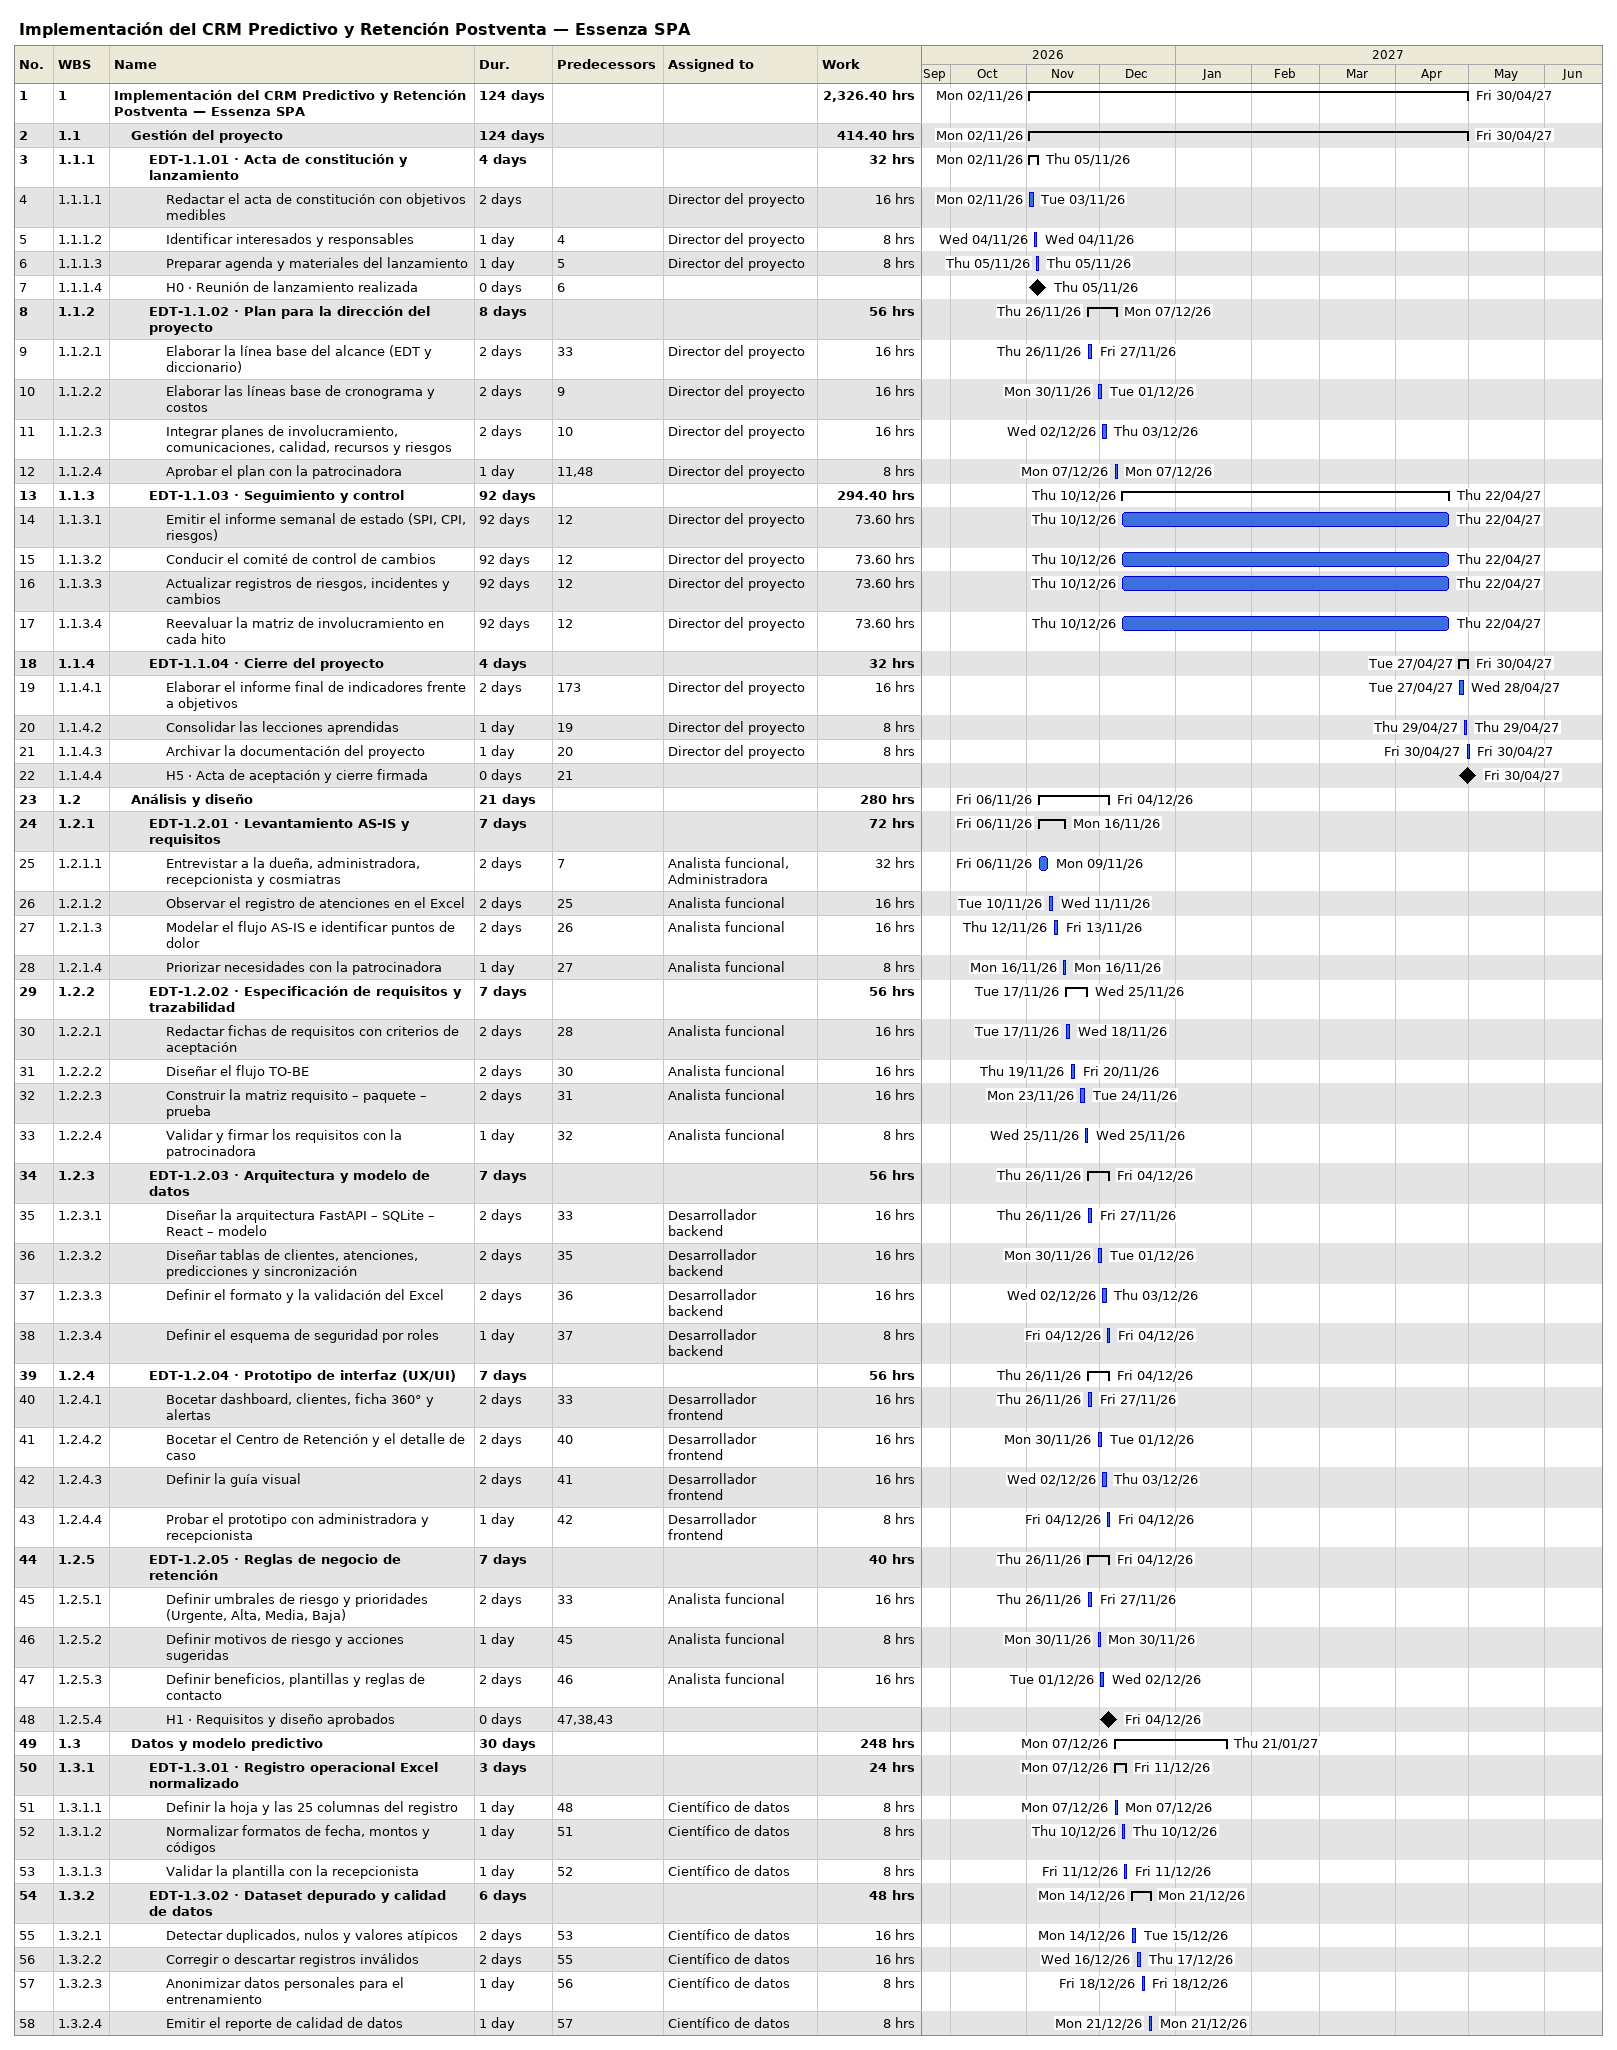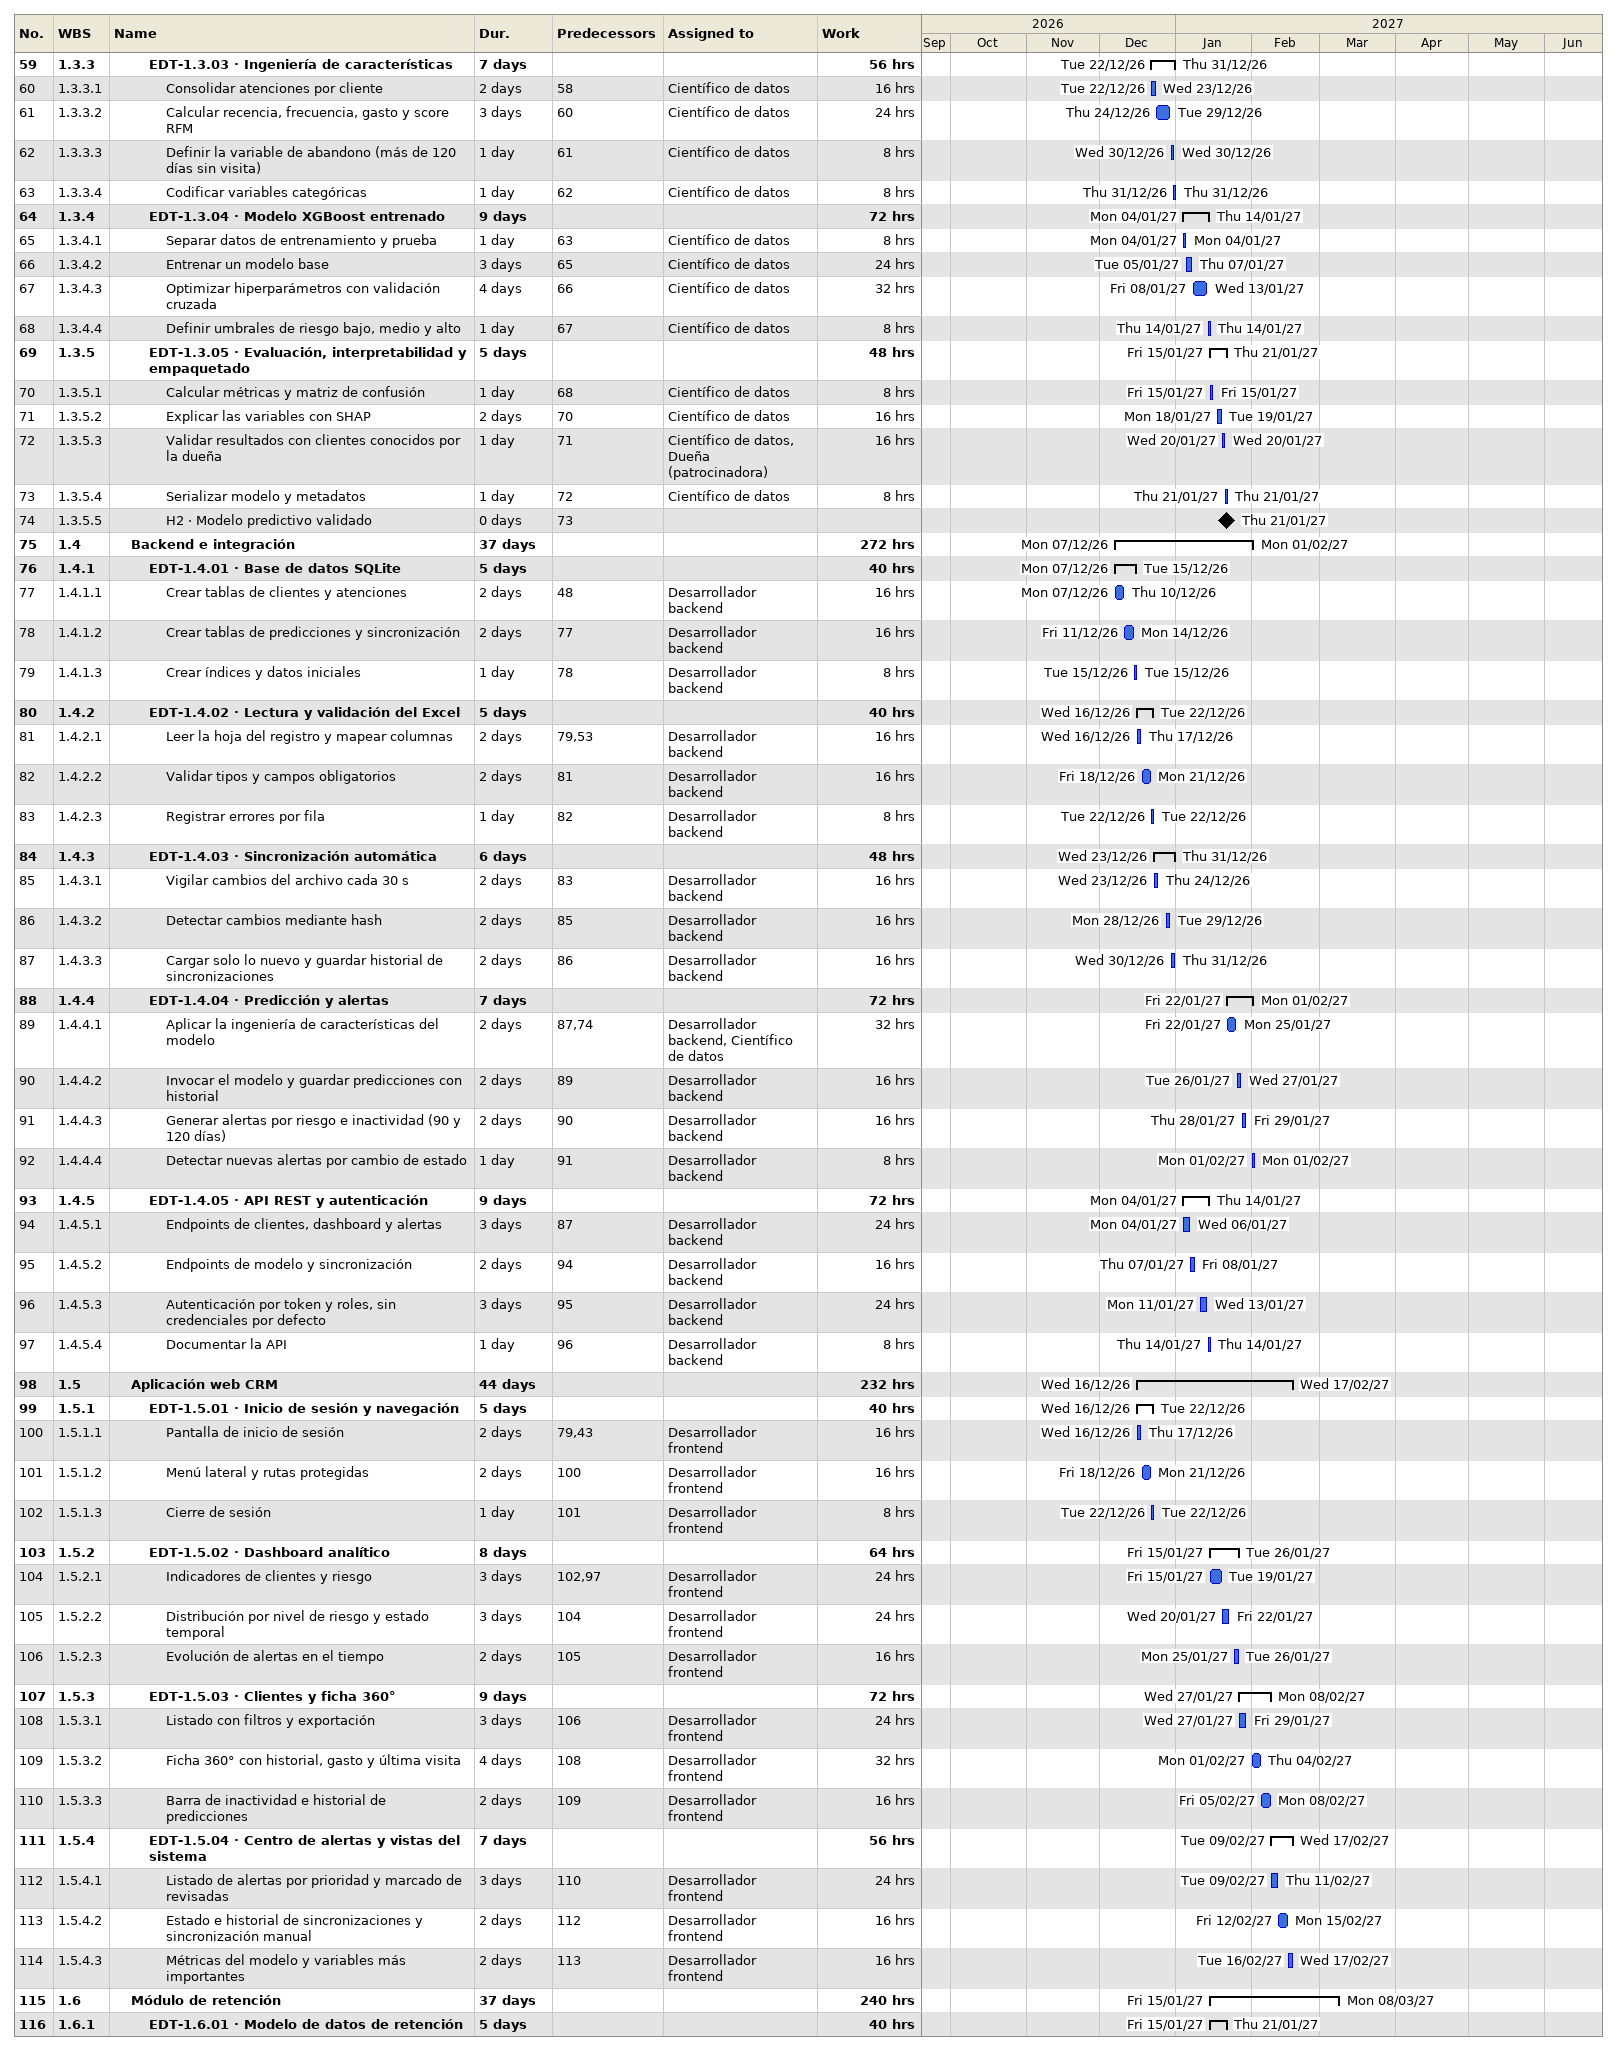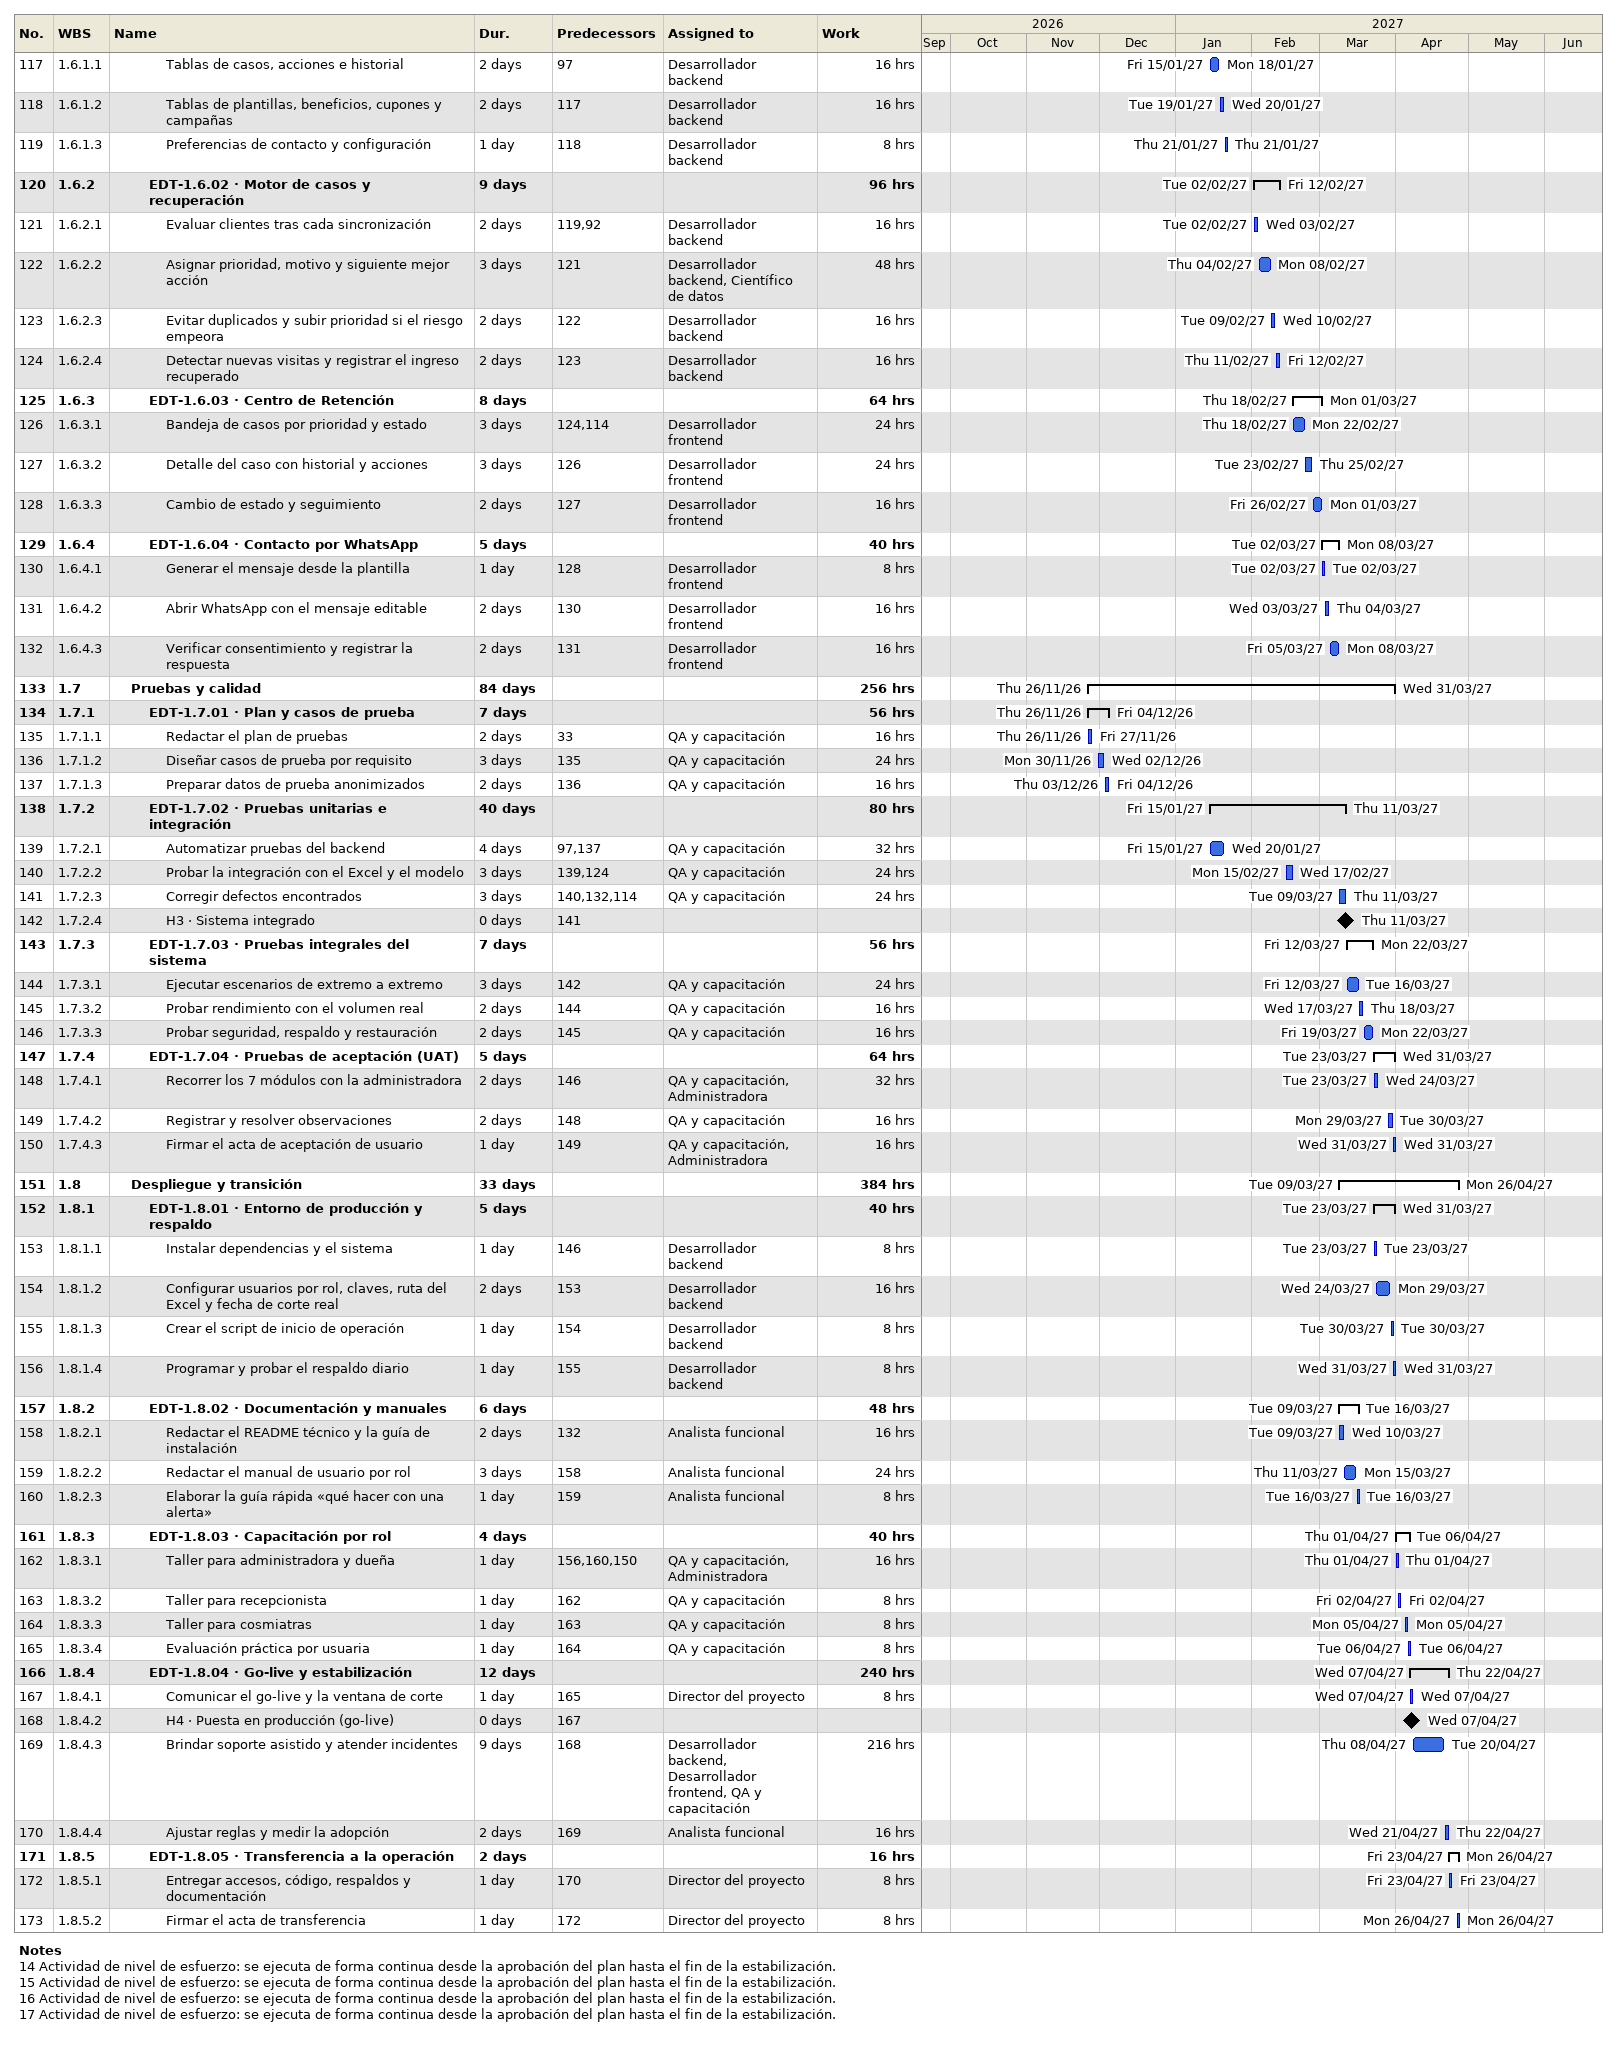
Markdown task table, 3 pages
Implementación del CRM Predictivo y Retención Postventa — Essenza SPA

| ID | WBS | Task | Duration | Start | Finish | Predecessors | Resources | Work (h) |
|---|---|---|---|---|---|---|---|---|
| 1 | 1 | **Implementación del CRM Predictivo y Retención Postventa — Essenza SPA** | 124d | 2026-11-02 | 2027-04-30 |  |  | 2326.40 |
| 2 | 1.1 | **Gestión del proyecto** | 124d | 2026-11-02 | 2027-04-30 |  |  | 414.40 |
| 3 | 1.1.1 | **EDT-1.1.01 · Acta de constitución y lanzamiento** | 4d | 2026-11-02 | 2026-11-05 |  |  | 32 |
| 4 | 1.1.1.1 | Redactar el acta de constitución con objetivos medibles | 2d | 2026-11-02 | 2026-11-03 |  | Director del proyecto | 16 |
| 5 | 1.1.1.2 | Identificar interesados y responsables | 1d | 2026-11-04 | 2026-11-04 | 4 | Director del proyecto | 8 |
| 6 | 1.1.1.3 | Preparar agenda y materiales del lanzamiento | 1d | 2026-11-05 | 2026-11-05 | 5 | Director del proyecto | 8 |
| 7 | 1.1.1.4 | H0 · Reunión de lanzamiento realizada | 0d | 2026-11-05 | 2026-11-05 | 6 |  |  |
| 8 | 1.1.2 | **EDT-1.1.02 · Plan para la dirección del proyecto** | 8d | 2026-11-26 | 2026-12-07 |  |  | 56 |
| 9 | 1.1.2.1 | Elaborar la línea base del alcance (EDT y diccionario) | 2d | 2026-11-26 | 2026-11-27 | 33 | Director del proyecto | 16 |
| 10 | 1.1.2.2 | Elaborar las líneas base de cronograma y costos | 2d | 2026-11-30 | 2026-12-01 | 9 | Director del proyecto | 16 |
| 11 | 1.1.2.3 | Integrar planes de involucramiento, comunicaciones, calidad, recursos y riesgos | 2d | 2026-12-02 | 2026-12-03 | 10 | Director del proyecto | 16 |
| 12 | 1.1.2.4 | Aprobar el plan con la patrocinadora | 1d | 2026-12-07 | 2026-12-07 | 11, 48 | Director del proyecto | 8 |
| 13 | 1.1.3 | **EDT-1.1.03 · Seguimiento y control** | 92d | 2026-12-10 | 2027-04-22 |  |  | 294.40 |
| 14 | 1.1.3.1 | Emitir el informe semanal de estado (SPI, CPI, riesgos) | 92d | 2026-12-10 | 2027-04-22 | 12 | Director del proyecto | 73.60 |
| 15 | 1.1.3.2 | Conducir el comité de control de cambios | 92d | 2026-12-10 | 2027-04-22 | 12 | Director del proyecto | 73.60 |
| 16 | 1.1.3.3 | Actualizar registros de riesgos, incidentes y cambios | 92d | 2026-12-10 | 2027-04-22 | 12 | Director del proyecto | 73.60 |
| 17 | 1.1.3.4 | Reevaluar la matriz de involucramiento en cada hito | 92d | 2026-12-10 | 2027-04-22 | 12 | Director del proyecto | 73.60 |
| 18 | 1.1.4 | **EDT-1.1.04 · Cierre del proyecto** | 4d | 2027-04-27 | 2027-04-30 |  |  | 32 |
| 19 | 1.1.4.1 | Elaborar el informe final de indicadores frente a objetivos | 2d | 2027-04-27 | 2027-04-28 | 173 | Director del proyecto | 16 |
| 20 | 1.1.4.2 | Consolidar las lecciones aprendidas | 1d | 2027-04-29 | 2027-04-29 | 19 | Director del proyecto | 8 |
| 21 | 1.1.4.3 | Archivar la documentación del proyecto | 1d | 2027-04-30 | 2027-04-30 | 20 | Director del proyecto | 8 |
| 22 | 1.1.4.4 | H5 · Acta de aceptación y cierre firmada | 0d | 2027-04-30 | 2027-04-30 | 21 |  |  |
| 23 | 1.2 | **Análisis y diseño** | 21d | 2026-11-06 | 2026-12-04 |  |  | 280 |
| 24 | 1.2.1 | **EDT-1.2.01 · Levantamiento AS-IS y requisitos** | 7d | 2026-11-06 | 2026-11-16 |  |  | 72 |
| 25 | 1.2.1.1 | Entrevistar a la dueña, administradora, recepcionista y cosmiatras | 2d | 2026-11-06 | 2026-11-09 | 7 | Analista funcional, Administradora | 32 |
| 26 | 1.2.1.2 | Observar el registro de atenciones en el Excel | 2d | 2026-11-10 | 2026-11-11 | 25 | Analista funcional | 16 |
| 27 | 1.2.1.3 | Modelar el flujo AS-IS e identificar puntos de dolor | 2d | 2026-11-12 | 2026-11-13 | 26 | Analista funcional | 16 |
| 28 | 1.2.1.4 | Priorizar necesidades con la patrocinadora | 1d | 2026-11-16 | 2026-11-16 | 27 | Analista funcional | 8 |
| 29 | 1.2.2 | **EDT-1.2.02 · Especificación de requisitos y trazabilidad** | 7d | 2026-11-17 | 2026-11-25 |  |  | 56 |
| 30 | 1.2.2.1 | Redactar fichas de requisitos con criterios de aceptación | 2d | 2026-11-17 | 2026-11-18 | 28 | Analista funcional | 16 |
| 31 | 1.2.2.2 | Diseñar el flujo TO-BE | 2d | 2026-11-19 | 2026-11-20 | 30 | Analista funcional | 16 |
| 32 | 1.2.2.3 | Construir la matriz requisito – paquete – prueba | 2d | 2026-11-23 | 2026-11-24 | 31 | Analista funcional | 16 |
| 33 | 1.2.2.4 | Validar y firmar los requisitos con la patrocinadora | 1d | 2026-11-25 | 2026-11-25 | 32 | Analista funcional | 8 |
| 34 | 1.2.3 | **EDT-1.2.03 · Arquitectura y modelo de datos** | 7d | 2026-11-26 | 2026-12-04 |  |  | 56 |
| 35 | 1.2.3.1 | Diseñar la arquitectura FastAPI – SQLite – React – modelo | 2d | 2026-11-26 | 2026-11-27 | 33 | Desarrollador backend | 16 |
| 36 | 1.2.3.2 | Diseñar tablas de clientes, atenciones, predicciones y sincronización | 2d | 2026-11-30 | 2026-12-01 | 35 | Desarrollador backend | 16 |
| 37 | 1.2.3.3 | Definir el formato y la validación del Excel | 2d | 2026-12-02 | 2026-12-03 | 36 | Desarrollador backend | 16 |
| 38 | 1.2.3.4 | Definir el esquema de seguridad por roles | 1d | 2026-12-04 | 2026-12-04 | 37 | Desarrollador backend | 8 |
| 39 | 1.2.4 | **EDT-1.2.04 · Prototipo de interfaz (UX/UI)** | 7d | 2026-11-26 | 2026-12-04 |  |  | 56 |
| 40 | 1.2.4.1 | Bocetar dashboard, clientes, ficha 360° y alertas | 2d | 2026-11-26 | 2026-11-27 | 33 | Desarrollador frontend | 16 |
| 41 | 1.2.4.2 | Bocetar el Centro de Retención y el detalle de caso | 2d | 2026-11-30 | 2026-12-01 | 40 | Desarrollador frontend | 16 |
| 42 | 1.2.4.3 | Definir la guía visual | 2d | 2026-12-02 | 2026-12-03 | 41 | Desarrollador frontend | 16 |
| 43 | 1.2.4.4 | Probar el prototipo con administradora y recepcionista | 1d | 2026-12-04 | 2026-12-04 | 42 | Desarrollador frontend | 8 |
| 44 | 1.2.5 | **EDT-1.2.05 · Reglas de negocio de retención** | 7d | 2026-11-26 | 2026-12-04 |  |  | 40 |
| 45 | 1.2.5.1 | Definir umbrales de riesgo y prioridades (Urgente, Alta, Media, Baja) | 2d | 2026-11-26 | 2026-11-27 | 33 | Analista funcional | 16 |
| 46 | 1.2.5.2 | Definir motivos de riesgo y acciones sugeridas | 1d | 2026-11-30 | 2026-11-30 | 45 | Analista funcional | 8 |
| 47 | 1.2.5.3 | Definir beneficios, plantillas y reglas de contacto | 2d | 2026-12-01 | 2026-12-02 | 46 | Analista funcional | 16 |
| 48 | 1.2.5.4 | H1 · Requisitos y diseño aprobados | 0d | 2026-12-04 | 2026-12-04 | 47, 38, 43 |  |  |
| 49 | 1.3 | **Datos y modelo predictivo** | 30d | 2026-12-07 | 2027-01-21 |  |  | 248 |
| 50 | 1.3.1 | **EDT-1.3.01 · Registro operacional Excel normalizado** | 3d | 2026-12-07 | 2026-12-11 |  |  | 24 |
| 51 | 1.3.1.1 | Definir la hoja y las 25 columnas del registro | 1d | 2026-12-07 | 2026-12-07 | 48 | Científico de datos | 8 |
| 52 | 1.3.1.2 | Normalizar formatos de fecha, montos y códigos | 1d | 2026-12-10 | 2026-12-10 | 51 | Científico de datos | 8 |
| 53 | 1.3.1.3 | Validar la plantilla con la recepcionista | 1d | 2026-12-11 | 2026-12-11 | 52 | Científico de datos | 8 |
| 54 | 1.3.2 | **EDT-1.3.02 · Dataset depurado y calidad de datos** | 6d | 2026-12-14 | 2026-12-21 |  |  | 48 |
| 55 | 1.3.2.1 | Detectar duplicados, nulos y valores atípicos | 2d | 2026-12-14 | 2026-12-15 | 53 | Científico de datos | 16 |
| 56 | 1.3.2.2 | Corregir o descartar registros inválidos | 2d | 2026-12-16 | 2026-12-17 | 55 | Científico de datos | 16 |
| 57 | 1.3.2.3 | Anonimizar datos personales para el entrenamiento | 1d | 2026-12-18 | 2026-12-18 | 56 | Científico de datos | 8 |
| 58 | 1.3.2.4 | Emitir el reporte de calidad de datos | 1d | 2026-12-21 | 2026-12-21 | 57 | Científico de datos | 8 |
| 59 | 1.3.3 | **EDT-1.3.03 · Ingeniería de características** | 7d | 2026-12-22 | 2026-12-31 |  |  | 56 |
| 60 | 1.3.3.1 | Consolidar atenciones por cliente | 2d | 2026-12-22 | 2026-12-23 | 58 | Científico de datos | 16 |
| 61 | 1.3.3.2 | Calcular recencia, frecuencia, gasto y score RFM | 3d | 2026-12-24 | 2026-12-29 | 60 | Científico de datos | 24 |
| 62 | 1.3.3.3 | Definir la variable de abandono (más de 120 días sin visita) | 1d | 2026-12-30 | 2026-12-30 | 61 | Científico de datos | 8 |
| 63 | 1.3.3.4 | Codificar variables categóricas | 1d | 2026-12-31 | 2026-12-31 | 62 | Científico de datos | 8 |
| 64 | 1.3.4 | **EDT-1.3.04 · Modelo XGBoost entrenado** | 9d | 2027-01-04 | 2027-01-14 |  |  | 72 |
| 65 | 1.3.4.1 | Separar datos de entrenamiento y prueba | 1d | 2027-01-04 | 2027-01-04 | 63 | Científico de datos | 8 |
| 66 | 1.3.4.2 | Entrenar un modelo base | 3d | 2027-01-05 | 2027-01-07 | 65 | Científico de datos | 24 |
| 67 | 1.3.4.3 | Optimizar hiperparámetros con validación cruzada | 4d | 2027-01-08 | 2027-01-13 | 66 | Científico de datos | 32 |
| 68 | 1.3.4.4 | Definir umbrales de riesgo bajo, medio y alto | 1d | 2027-01-14 | 2027-01-14 | 67 | Científico de datos | 8 |
| 69 | 1.3.5 | **EDT-1.3.05 · Evaluación, interpretabilidad y empaquetado** | 5d | 2027-01-15 | 2027-01-21 |  |  | 48 |
| 70 | 1.3.5.1 | Calcular métricas y matriz de confusión | 1d | 2027-01-15 | 2027-01-15 | 68 | Científico de datos | 8 |
| 71 | 1.3.5.2 | Explicar las variables con SHAP | 2d | 2027-01-18 | 2027-01-19 | 70 | Científico de datos | 16 |
| 72 | 1.3.5.3 | Validar resultados con clientes conocidos por la dueña | 1d | 2027-01-20 | 2027-01-20 | 71 | Científico de datos, Dueña (patrocinadora) | 16 |
| 73 | 1.3.5.4 | Serializar modelo y metadatos | 1d | 2027-01-21 | 2027-01-21 | 72 | Científico de datos | 8 |
| 74 | 1.3.5.5 | H2 · Modelo predictivo validado | 0d | 2027-01-21 | 2027-01-21 | 73 |  |  |
| 75 | 1.4 | **Backend e integración** | 37d | 2026-12-07 | 2027-02-01 |  |  | 272 |
| 76 | 1.4.1 | **EDT-1.4.01 · Base de datos SQLite** | 5d | 2026-12-07 | 2026-12-15 |  |  | 40 |
| 77 | 1.4.1.1 | Crear tablas de clientes y atenciones | 2d | 2026-12-07 | 2026-12-10 | 48 | Desarrollador backend | 16 |
| 78 | 1.4.1.2 | Crear tablas de predicciones y sincronización | 2d | 2026-12-11 | 2026-12-14 | 77 | Desarrollador backend | 16 |
| 79 | 1.4.1.3 | Crear índices y datos iniciales | 1d | 2026-12-15 | 2026-12-15 | 78 | Desarrollador backend | 8 |
| 80 | 1.4.2 | **EDT-1.4.02 · Lectura y validación del Excel** | 5d | 2026-12-16 | 2026-12-22 |  |  | 40 |
| 81 | 1.4.2.1 | Leer la hoja del registro y mapear columnas | 2d | 2026-12-16 | 2026-12-17 | 79, 53 | Desarrollador backend | 16 |
| 82 | 1.4.2.2 | Validar tipos y campos obligatorios | 2d | 2026-12-18 | 2026-12-21 | 81 | Desarrollador backend | 16 |
| 83 | 1.4.2.3 | Registrar errores por fila | 1d | 2026-12-22 | 2026-12-22 | 82 | Desarrollador backend | 8 |
| 84 | 1.4.3 | **EDT-1.4.03 · Sincronización automática** | 6d | 2026-12-23 | 2026-12-31 |  |  | 48 |
| 85 | 1.4.3.1 | Vigilar cambios del archivo cada 30 s | 2d | 2026-12-23 | 2026-12-24 | 83 | Desarrollador backend | 16 |
| 86 | 1.4.3.2 | Detectar cambios mediante hash | 2d | 2026-12-28 | 2026-12-29 | 85 | Desarrollador backend | 16 |
| 87 | 1.4.3.3 | Cargar solo lo nuevo y guardar historial de sincronizaciones | 2d | 2026-12-30 | 2026-12-31 | 86 | Desarrollador backend | 16 |
| 88 | 1.4.4 | **EDT-1.4.04 · Predicción y alertas** | 7d | 2027-01-22 | 2027-02-01 |  |  | 72 |
| 89 | 1.4.4.1 | Aplicar la ingeniería de características del modelo | 2d | 2027-01-22 | 2027-01-25 | 87, 74 | Desarrollador backend, Científico de datos | 32 |
| 90 | 1.4.4.2 | Invocar el modelo y guardar predicciones con historial | 2d | 2027-01-26 | 2027-01-27 | 89 | Desarrollador backend | 16 |
| 91 | 1.4.4.3 | Generar alertas por riesgo e inactividad (90 y 120 días) | 2d | 2027-01-28 | 2027-01-29 | 90 | Desarrollador backend | 16 |
| 92 | 1.4.4.4 | Detectar nuevas alertas por cambio de estado | 1d | 2027-02-01 | 2027-02-01 | 91 | Desarrollador backend | 8 |
| 93 | 1.4.5 | **EDT-1.4.05 · API REST y autenticación** | 9d | 2027-01-04 | 2027-01-14 |  |  | 72 |
| 94 | 1.4.5.1 | Endpoints de clientes, dashboard y alertas | 3d | 2027-01-04 | 2027-01-06 | 87 | Desarrollador backend | 24 |
| 95 | 1.4.5.2 | Endpoints de modelo y sincronización | 2d | 2027-01-07 | 2027-01-08 | 94 | Desarrollador backend | 16 |
| 96 | 1.4.5.3 | Autenticación por token y roles, sin credenciales por defecto | 3d | 2027-01-11 | 2027-01-13 | 95 | Desarrollador backend | 24 |
| 97 | 1.4.5.4 | Documentar la API | 1d | 2027-01-14 | 2027-01-14 | 96 | Desarrollador backend | 8 |
| 98 | 1.5 | **Aplicación web CRM** | 44d | 2026-12-16 | 2027-02-17 |  |  | 232 |
| 99 | 1.5.1 | **EDT-1.5.01 · Inicio de sesión y navegación** | 5d | 2026-12-16 | 2026-12-22 |  |  | 40 |
| 100 | 1.5.1.1 | Pantalla de inicio de sesión | 2d | 2026-12-16 | 2026-12-17 | 79, 43 | Desarrollador frontend | 16 |
| 101 | 1.5.1.2 | Menú lateral y rutas protegidas | 2d | 2026-12-18 | 2026-12-21 | 100 | Desarrollador frontend | 16 |
| 102 | 1.5.1.3 | Cierre de sesión | 1d | 2026-12-22 | 2026-12-22 | 101 | Desarrollador frontend | 8 |
| 103 | 1.5.2 | **EDT-1.5.02 · Dashboard analítico** | 8d | 2027-01-15 | 2027-01-26 |  |  | 64 |
| 104 | 1.5.2.1 | Indicadores de clientes y riesgo | 3d | 2027-01-15 | 2027-01-19 | 102, 97 | Desarrollador frontend | 24 |
| 105 | 1.5.2.2 | Distribución por nivel de riesgo y estado temporal | 3d | 2027-01-20 | 2027-01-22 | 104 | Desarrollador frontend | 24 |
| 106 | 1.5.2.3 | Evolución de alertas en el tiempo | 2d | 2027-01-25 | 2027-01-26 | 105 | Desarrollador frontend | 16 |
| 107 | 1.5.3 | **EDT-1.5.03 · Clientes y ficha 360°** | 9d | 2027-01-27 | 2027-02-08 |  |  | 72 |
| 108 | 1.5.3.1 | Listado con filtros y exportación | 3d | 2027-01-27 | 2027-01-29 | 106 | Desarrollador frontend | 24 |
| 109 | 1.5.3.2 | Ficha 360° con historial, gasto y última visita | 4d | 2027-02-01 | 2027-02-04 | 108 | Desarrollador frontend | 32 |
| 110 | 1.5.3.3 | Barra de inactividad e historial de predicciones | 2d | 2027-02-05 | 2027-02-08 | 109 | Desarrollador frontend | 16 |
| 111 | 1.5.4 | **EDT-1.5.04 · Centro de alertas y vistas del sistema** | 7d | 2027-02-09 | 2027-02-17 |  |  | 56 |
| 112 | 1.5.4.1 | Listado de alertas por prioridad y marcado de revisadas | 3d | 2027-02-09 | 2027-02-11 | 110 | Desarrollador frontend | 24 |
| 113 | 1.5.4.2 | Estado e historial de sincronizaciones y sincronización manual | 2d | 2027-02-12 | 2027-02-15 | 112 | Desarrollador frontend | 16 |
| 114 | 1.5.4.3 | Métricas del modelo y variables más importantes | 2d | 2027-02-16 | 2027-02-17 | 113 | Desarrollador frontend | 16 |
| 115 | 1.6 | **Módulo de retención** | 37d | 2027-01-15 | 2027-03-08 |  |  | 240 |
| 116 | 1.6.1 | **EDT-1.6.01 · Modelo de datos de retención** | 5d | 2027-01-15 | 2027-01-21 |  |  | 40 |
| 117 | 1.6.1.1 | Tablas de casos, acciones e historial | 2d | 2027-01-15 | 2027-01-18 | 97 | Desarrollador backend | 16 |
| 118 | 1.6.1.2 | Tablas de plantillas, beneficios, cupones y campañas | 2d | 2027-01-19 | 2027-01-20 | 117 | Desarrollador backend | 16 |
| 119 | 1.6.1.3 | Preferencias de contacto y configuración | 1d | 2027-01-21 | 2027-01-21 | 118 | Desarrollador backend | 8 |
| 120 | 1.6.2 | **EDT-1.6.02 · Motor de casos y recuperación** | 9d | 2027-02-02 | 2027-02-12 |  |  | 96 |
| 121 | 1.6.2.1 | Evaluar clientes tras cada sincronización | 2d | 2027-02-02 | 2027-02-03 | 119, 92 | Desarrollador backend | 16 |
| 122 | 1.6.2.2 | Asignar prioridad, motivo y siguiente mejor acción | 3d | 2027-02-04 | 2027-02-08 | 121 | Desarrollador backend, Científico de datos | 48 |
| 123 | 1.6.2.3 | Evitar duplicados y subir prioridad si el riesgo empeora | 2d | 2027-02-09 | 2027-02-10 | 122 | Desarrollador backend | 16 |
| 124 | 1.6.2.4 | Detectar nuevas visitas y registrar el ingreso recuperado | 2d | 2027-02-11 | 2027-02-12 | 123 | Desarrollador backend | 16 |
| 125 | 1.6.3 | **EDT-1.6.03 · Centro de Retención** | 8d | 2027-02-18 | 2027-03-01 |  |  | 64 |
| 126 | 1.6.3.1 | Bandeja de casos por prioridad y estado | 3d | 2027-02-18 | 2027-02-22 | 124, 114 | Desarrollador frontend | 24 |
| 127 | 1.6.3.2 | Detalle del caso con historial y acciones | 3d | 2027-02-23 | 2027-02-25 | 126 | Desarrollador frontend | 24 |
| 128 | 1.6.3.3 | Cambio de estado y seguimiento | 2d | 2027-02-26 | 2027-03-01 | 127 | Desarrollador frontend | 16 |
| 129 | 1.6.4 | **EDT-1.6.04 · Contacto por WhatsApp** | 5d | 2027-03-02 | 2027-03-08 |  |  | 40 |
| 130 | 1.6.4.1 | Generar el mensaje desde la plantilla | 1d | 2027-03-02 | 2027-03-02 | 128 | Desarrollador frontend | 8 |
| 131 | 1.6.4.2 | Abrir WhatsApp con el mensaje editable | 2d | 2027-03-03 | 2027-03-04 | 130 | Desarrollador frontend | 16 |
| 132 | 1.6.4.3 | Verificar consentimiento y registrar la respuesta | 2d | 2027-03-05 | 2027-03-08 | 131 | Desarrollador frontend | 16 |
| 133 | 1.7 | **Pruebas y calidad** | 84d | 2026-11-26 | 2027-03-31 |  |  | 256 |
| 134 | 1.7.1 | **EDT-1.7.01 · Plan y casos de prueba** | 7d | 2026-11-26 | 2026-12-04 |  |  | 56 |
| 135 | 1.7.1.1 | Redactar el plan de pruebas | 2d | 2026-11-26 | 2026-11-27 | 33 | QA y capacitación | 16 |
| 136 | 1.7.1.2 | Diseñar casos de prueba por requisito | 3d | 2026-11-30 | 2026-12-02 | 135 | QA y capacitación | 24 |
| 137 | 1.7.1.3 | Preparar datos de prueba anonimizados | 2d | 2026-12-03 | 2026-12-04 | 136 | QA y capacitación | 16 |
| 138 | 1.7.2 | **EDT-1.7.02 · Pruebas unitarias e integración** | 40d | 2027-01-15 | 2027-03-11 |  |  | 80 |
| 139 | 1.7.2.1 | Automatizar pruebas del backend | 4d | 2027-01-15 | 2027-01-20 | 97, 137 | QA y capacitación | 32 |
| 140 | 1.7.2.2 | Probar la integración con el Excel y el modelo | 3d | 2027-02-15 | 2027-02-17 | 139, 124 | QA y capacitación | 24 |
| 141 | 1.7.2.3 | Corregir defectos encontrados | 3d | 2027-03-09 | 2027-03-11 | 140, 132, 114 | QA y capacitación | 24 |
| 142 | 1.7.2.4 | H3 · Sistema integrado | 0d | 2027-03-11 | 2027-03-11 | 141 |  |  |
| 143 | 1.7.3 | **EDT-1.7.03 · Pruebas integrales del sistema** | 7d | 2027-03-12 | 2027-03-22 |  |  | 56 |
| 144 | 1.7.3.1 | Ejecutar escenarios de extremo a extremo | 3d | 2027-03-12 | 2027-03-16 | 142 | QA y capacitación | 24 |
| 145 | 1.7.3.2 | Probar rendimiento con el volumen real | 2d | 2027-03-17 | 2027-03-18 | 144 | QA y capacitación | 16 |
| 146 | 1.7.3.3 | Probar seguridad, respaldo y restauración | 2d | 2027-03-19 | 2027-03-22 | 145 | QA y capacitación | 16 |
| 147 | 1.7.4 | **EDT-1.7.04 · Pruebas de aceptación (UAT)** | 5d | 2027-03-23 | 2027-03-31 |  |  | 64 |
| 148 | 1.7.4.1 | Recorrer los 7 módulos con la administradora | 2d | 2027-03-23 | 2027-03-24 | 146 | QA y capacitación, Administradora | 32 |
| 149 | 1.7.4.2 | Registrar y resolver observaciones | 2d | 2027-03-29 | 2027-03-30 | 148 | QA y capacitación | 16 |
| 150 | 1.7.4.3 | Firmar el acta de aceptación de usuario | 1d | 2027-03-31 | 2027-03-31 | 149 | QA y capacitación, Administradora | 16 |
| 151 | 1.8 | **Despliegue y transición** | 33d | 2027-03-09 | 2027-04-26 |  |  | 384 |
| 152 | 1.8.1 | **EDT-1.8.01 · Entorno de producción y respaldo** | 5d | 2027-03-23 | 2027-03-31 |  |  | 40 |
| 153 | 1.8.1.1 | Instalar dependencias y el sistema | 1d | 2027-03-23 | 2027-03-23 | 146 | Desarrollador backend | 8 |
| 154 | 1.8.1.2 | Configurar usuarios por rol, claves, ruta del Excel y fecha de corte real | 2d | 2027-03-24 | 2027-03-29 | 153 | Desarrollador backend | 16 |
| 155 | 1.8.1.3 | Crear el script de inicio de operación | 1d | 2027-03-30 | 2027-03-30 | 154 | Desarrollador backend | 8 |
| 156 | 1.8.1.4 | Programar y probar el respaldo diario | 1d | 2027-03-31 | 2027-03-31 | 155 | Desarrollador backend | 8 |
| 157 | 1.8.2 | **EDT-1.8.02 · Documentación y manuales** | 6d | 2027-03-09 | 2027-03-16 |  |  | 48 |
| 158 | 1.8.2.1 | Redactar el README técnico y la guía de instalación | 2d | 2027-03-09 | 2027-03-10 | 132 | Analista funcional | 16 |
| 159 | 1.8.2.2 | Redactar el manual de usuario por rol | 3d | 2027-03-11 | 2027-03-15 | 158 | Analista funcional | 24 |
| 160 | 1.8.2.3 | Elaborar la guía rápida «qué hacer con una alerta» | 1d | 2027-03-16 | 2027-03-16 | 159 | Analista funcional | 8 |
| 161 | 1.8.3 | **EDT-1.8.03 · Capacitación por rol** | 4d | 2027-04-01 | 2027-04-06 |  |  | 40 |
| 162 | 1.8.3.1 | Taller para administradora y dueña | 1d | 2027-04-01 | 2027-04-01 | 156, 160, 150 | QA y capacitación, Administradora | 16 |
| 163 | 1.8.3.2 | Taller para recepcionista | 1d | 2027-04-02 | 2027-04-02 | 162 | QA y capacitación | 8 |
| 164 | 1.8.3.3 | Taller para cosmiatras | 1d | 2027-04-05 | 2027-04-05 | 163 | QA y capacitación | 8 |
| 165 | 1.8.3.4 | Evaluación práctica por usuaria | 1d | 2027-04-06 | 2027-04-06 | 164 | QA y capacitación | 8 |
| 166 | 1.8.4 | **EDT-1.8.04 · Go-live y estabilización** | 12d | 2027-04-07 | 2027-04-22 |  |  | 240 |
| 167 | 1.8.4.1 | Comunicar el go-live y la ventana de corte | 1d | 2027-04-07 | 2027-04-07 | 165 | Director del proyecto | 8 |
| 168 | 1.8.4.2 | H4 · Puesta en producción (go-live) | 0d | 2027-04-07 | 2027-04-07 | 167 |  |  |
| 169 | 1.8.4.3 | Brindar soporte asistido y atender incidentes | 9d | 2027-04-08 | 2027-04-20 | 168 | Desarrollador backend, Desarrollador frontend, QA y capacitación | 216 |
| 170 | 1.8.4.4 | Ajustar reglas y medir la adopción | 2d | 2027-04-21 | 2027-04-22 | 169 | Analista funcional | 16 |
| 171 | 1.8.5 | **EDT-1.8.05 · Transferencia a la operación** | 2d | 2027-04-23 | 2027-04-26 |  |  | 16 |
| 172 | 1.8.5.1 | Entregar accesos, código, respaldos y documentación | 1d | 2027-04-23 | 2027-04-23 | 170 | Director del proyecto | 8 |
| 173 | 1.8.5.2 | Firmar el acta de transferencia | 1d | 2027-04-26 | 2027-04-26 | 172 | Director del proyecto | 8 |

Notes
- 14: Actividad de nivel de esfuerzo: se ejecuta de forma continua desde la aprobación del plan hasta el fin de la estabilización.
- 15: Actividad de nivel de esfuerzo: se ejecuta de forma continua desde la aprobación del plan hasta el fin de la estabilización.
- 16: Actividad de nivel de esfuerzo: se ejecuta de forma continua desde la aprobación del plan hasta el fin de la estabilización.
- 17: Actividad de nivel de esfuerzo: se ejecuta de forma continua desde la aprobación del plan hasta el fin de la estabilización.
